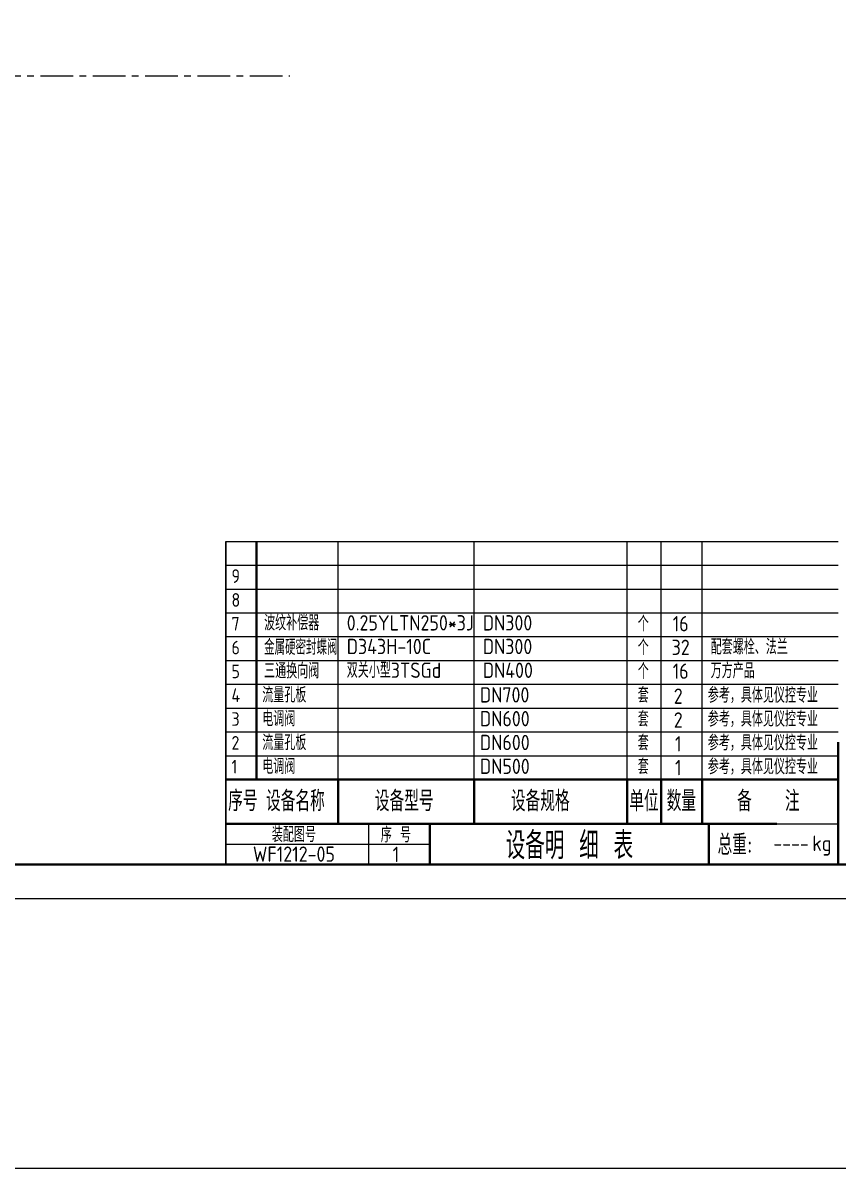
# Model space of a CAD drawing. Header units: millimetres. Extents: x 188205 to 604756, y -401673 to 15123.
# Drawn here: x 369444 to 385024, y -278902 to -257023 of the extents above; entities that cross this region are included whole.
import ezdxf
from ezdxf.enums import TextEntityAlignment as Align

# ---------------------------------------------------------------- set-up
doc = ezdxf.new("R2010")
doc.units = ezdxf.units.MM
doc.header["$LTSCALE"] = 500
doc.linetypes.add('CENTER', pattern=[2, 1.25, -0.25, 0.25, -0.25])
for name, color, linetype, lineweight in [('BIAOZHU', 3, 'Continuous', 25), ('SHI', 7, 'Continuous', 40), ('WEN', 3, 'Continuous', 20), ('XI', 2, 'Continuous', 20), ('ZHONG', 1, 'CENTER', 20)]:
    doc.layers.add(name, color=color, linetype=linetype, lineweight=lineweight)
doc.styles.add('GB', font='gbenor.shx', dxfattribs={"bigfont": 'gbcbig.shx'})

msp = doc.modelspace()

# ---------------------------------------------------------------- linework, layer by layer
at = {"layer": 'BIAOZHU'}
msp.add_line((373323.635, -266928.291), (373323.635, -273103.291), dxfattribs=at)
at = {"layer": 'SHI'}
for p, q in [((373908.636, -271478.291), (373908.636, -266928.291)), ((385023.636, -270763.291), (385023.636, -273103.291)), ((373323.636, -271478.291), (385023.636, -271478.291)), ((375468.636, -272323.291), (375468.636, -271478.291)), ((378068.636, -272323.291), (378068.636, -271478.291)), ((380993.636, -272323.291), (380993.636, -271478.291)), ((381643.636, -272323.291), (381643.636, -271478.291)), ((382423.636, -272323.291), (382423.636, -271478.291)), ((373323.635, -272323.291), (383853.636, -272323.291)), ((377223.635, -273103.291), (377223.635, -272323.291)), ((382553.635, -273103.291), (382553.635, -272323.291)), ((373323.635, -273103.291), (385023.636, -273103.291)), ((373323.636, -273103.291), (385023.636, -273103.291))]:
    msp.add_line(p, q, dxfattribs=at)
msp.add_lwpolyline([(344333.636, -273103.291), (396723.636, -273103.291), (396723.636, -235793.291), (344333.636, -235793.291)], close=True, dxfattribs=at)
at = {"layer": 'WEN'}
msp.add_line((253303.724, -278901.746), (604756.419, -278901.746), dxfattribs=at)
at = {"layer": 'XI'}
for p, q in [((373323.634, -266928.291), (385023.635, -266928.291)), ((375468.635, -271478.291), (375468.637, -266928.291)), ((378068.636, -271478.291), (378068.636, -266928.291)), ((380993.635, -271478.291), (380993.637, -266928.291)), ((381643.635, -271478.291), (381643.637, -266928.291)), ((382423.635, -271478.291), (382423.637, -266928.291)), ((373323.634, -267383.291), (385023.635, -267383.291)), ((373323.634, -267838.291), (385023.635, -267838.291)), ((373323.634, -268293.291), (385023.635, -268293.291)), ((373323.634, -268748.291), (385023.635, -268748.291)), ((373323.634, -269203.291), (385023.635, -269203.291)), ((373323.634, -269658.291), (385023.635, -269658.291)), ((373323.634, -270113.291), (385023.635, -270113.291)), ((373323.634, -270568.291), (385023.635, -270568.291)), ((373323.636, -271023.291), (385023.636, -271023.291)), ((373323.635, -272323.291), (385023.636, -272323.291)), ((373323.635, -272323.291), (383853.637, -272323.291)), ((376053.635, -273103.291), (376053.635, -272323.291)), ((373323.635, -272713.291), (377223.635, -272713.291)), ((373323.635, -273103.291), (385023.636, -273103.291)), ((373323.635, -273103.291), (385023.635, -273103.291)), ((373323.635, -273103.291), (385023.635, -273103.291)), ((373323.636, -273103.291), (385023.635, -273103.291)), ((376923.636, -273103.291), (385023.636, -273103.291))]:
    msp.add_line(p, q, dxfattribs=at)
msp.add_lwpolyline([(342708.636, -273753.291), (397373.636, -273753.291), (397373.636, -235143.291), (342708.636, -235143.291)], close=True, dxfattribs=at)
at = {"layer": 'ZHONG'}
msp.add_line((345778.554, -258033.638), (374544.741, -258033.638), dxfattribs=at)

# ---------------------------------------------------------------- texts
at = {"layer": 'BIAOZHU', "style": 'GB'}
msp.add_text('备   注', height=390, dxfattribs=at).set_placement((383691.135, -271868.291), align=Align.MIDDLE)
at = {"layer": 'SHI', "style": 'GB'}
for s, p in [('9', (373430.921, -267721.99)), ('8', (373430.921, -268176.99)), ('7', (373430.921, -268631.99)), ('6', (373430.921, -269086.99)), ('5', (373430.921, -269541.99)), ('4', (373430.92, -269996.99)), ('3', (373430.921, -270451.99)), ('2', (373430.921, -270906.99)), ('1', (373430.921, -271361.99))]:
    msp.add_text(s, height=260, dxfattribs=at).set_placement(p)
at = {"layer": 'WEN', "style": 'GB'}
for s, p in [('波纹补偿器', (374054.347, -268630.089)), ('0.25YLTN250*3J', (375633.492, -268630.875)), ('DN300', (378233.492, -268630.875)), ('D343H-10C', (375633.492, -269082.374)), ('DN300', (378233.492, -269082.374)), ('配套螺栓、法兰', (382588.493, -269089.384)), ('三通换向阀', (374054.347, -269548.037)), ('双关小型3TSGd', (375633.493, -269536.077)), ('DN400', (378233.493, -269537.374)), ('万方产品', (382588.493, -269544.384)), ('流量孔板', (374019.136, -270006.535)), ('DN700', (378179.136, -270006.535)), ('电调阀', (374019.136, -270461.535)), ('DN600', (378179.136, -270461.535)), ('流量孔板', (374019.136, -270916.535)), ('DN600', (378179.136, -270916.535)), ('电调阀', (374019.136, -271371.535)), ('DN500', (378179.136, -271371.535)), ('kg', (384532.59, -272843.291))]:
    msp.add_text(s, height=292.5, dxfattribs=at).set_placement(p)
for s, p in [('个', (381300.454, -268500.875)), ('16', (382015.454, -268500.875)), ('个', (381300.454, -268953.648)), ('32', (382015.454, -268952.374)), ('个', (381300.455, -269408.648)), ('16', (382015.455, -269407.374)), ('套', (381300.454, -269865.867)), ('参考，具体见仪控专业', (383586.646, -269865.868)), ('套', (381300.454, -270320.867)), ('参考，具体见仪控专业', (383586.646, -270320.868)), ('套', (381300.454, -270775.867)), ('参考，具体见仪控专业', (383586.646, -270775.868)), ('套', (381300.454, -271230.867)), ('参考，具体见仪控专业', (383586.646, -271230.868))]:
    msp.add_text(s, height=292.5, dxfattribs=at).set_placement(p, align=Align.MIDDLE_CENTER)
at = {"layer": 'WEN', "style": 'GB', "width": 0.95}
msp.add_text('金属硬密封蝶阀', height=292.5, dxfattribs=at).set_placement((374054.347, -269095.905))
at = {"layer": 'WEN', "style": 'GB'}
for s, height, p in [('2', 292.5, (381968.635, -269885.784)), ('2', 292.5, (381968.635, -270340.784)), ('1', 292.5, (381968.635, -270795.784)), ('1', 292.5, (381968.635, -271250.784)), ('序号', 390, (373648.636, -271866.265)), ('设备名称', 390, (374651.744, -271868.291)), ('设备型号', 390, (376731.706, -271868.291)), ('设备规格', 390, (379331.706, -271868.291)), ('单位', 390, (381313.141, -271868.291)), ('数量', 390, (382028.141, -271868.291)), ('装配图号', 292.5, (374623.635, -272512.495)), ('序 号', 292.5, (376573.635, -272518.291)), ('设备明 细 表', 520, (379888.635, -272713.291)), ('总重:', 390, (383054.135, -272703.831)), ('WF1212-05', 292.5, (374623.635, -272902.495)), ('1', 292.5, (376573.635, -272908.291))]:
    msp.add_text(s, height=height, dxfattribs=at).set_placement(p, align=Align.MIDDLE)
msp.add_text('----', height=292.5, dxfattribs=at).set_placement((384463.511, -272843.291), align=Align.RIGHT)

doc.saveas('drawing.dxf')
